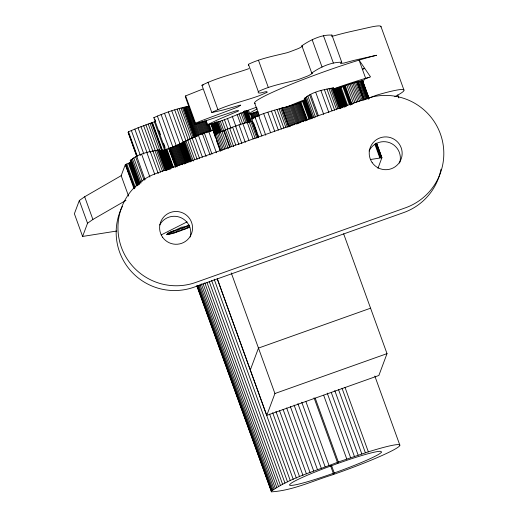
<?xml version="1.0" encoding="UTF-8"?>
<svg xmlns="http://www.w3.org/2000/svg" width="518" height="518" viewBox="0 0 518 518"><rect width="100%" height="100%" fill="white"/><g stroke="black" fill="none" stroke-linecap="round" stroke-linejoin="round"><path stroke-width="0.78" d="M377.952 168.363L381.876 157.731L376.664 143.344M271.29 491.576L271.315 491.213C290.941 477.421 315.261 471.218 337.412 462.328L336.881 463.759L325.026 468.117A48.478 3.885 -19.9 0 0 291.543 482.957L289.53 484.744A48.478 3.885 -19.9 0 0 333.32 473.297L332.783 474.728C312.671 480.866 292.625 490.527 271.516 491.841L197.073 286.551M155.542 121.387L138.047 127.797L128.483 131.74L128.153 132.304L145.092 179.759M258.094 111.61L249.903 114.077L250.447 112.898L252.065 111.623L257.375 108.832M248.925 68.616A10.192 0.816 -19.9 0 1 248.122 68.92C232.724 74.327 216.55 77.784 201.949 85.263L211.817 112.529C226.418 105.05 242.592 101.586 257.99 96.18A10.192 0.816 -19.9 0 0 260.334 95.286L266.44 92.599A10.12 0.809 -19.9 0 0 267.301 92.094C267.178 90.339 260.269 94.069 258.217 92.826L258.307 91.563C270.538 85.593 283.922 83.268 296.943 79.986A10.133 0.809 -19.9 0 0 300.045 78.937L307.265 76.185A10.12 0.809 -19.9 0 0 309.091 75.395L312.464 73.271L311.745 73.051L301.877 45.791C310.243 39.925 322.008 34.324 331.824 35.133M331.876 34.952L341.744 62.218L340.462 63.507L344.12 63.021A96.957 7.776 -19.9 0 1 359.511 59.078L376.586 55.271A72.41 5.808 -19.9 0 0 296.38 82.181A72.41 5.808 -19.9 0 0 255.244 103.49M205.853 121.057L207.226 124.844L218.369 119.483L237.93 111.215A10.192 0.816 -19.9 0 0 238.584 110.768L236.933 110.638A10.12 0.809 -19.9 0 0 235.496 110.988L195.053 124.346L195.493 123.161L200.719 121.018L236.396 107.608A10.192 0.816 -19.9 0 0 238.125 106.837L240.695 105.212A10.12 0.809 -19.9 0 0 240.358 105.122L223.038 110.049L211.817 112.529M311.745 73.051C320.273 67.042 331.287 62.037 341.744 62.218M131.468 162.043L125.311 164.614L121.18 175.68L84.674 196.749L79.312 200.524L74.385 213.733L82.608 236.448L116.699 231.034M82.608 236.448L87.536 223.245L92.897 219.464L125.958 200.388M250.323 369.93L258.476 348.083L370.571 308.197M363.06 82.394L364.128 79.526A4.85 0.388 -19.9 0 1 370.525 76.865L359.071 60.12L365.65 78.296L369.036 77.37M343.628 233.773L387.017 353.632L378.865 375.479L266.77 415.365L274.922 393.518L231.255 272.895M334.24 472.96A48.478 3.885 -19.9 0 0 381.585 451.974L380.497 451.295A48.478 3.885 -19.9 0 0 349.533 459.388L337.801 463.422L338.332 461.991L368.848 451.683A63.021 5.057 -19.9 0 1 398.225 447.105A63.021 5.057 -19.9 0 1 342.139 471.374L333.702 474.391L334.24 472.96L331.488 465.365M130.465 160.735C136.648 154.111 149.773 151.224 159.389 149.98L166.79 170.428M304.532 98.796C310.716 92.172 323.847 89.284 333.456 88.047L340.676 108.081M202.765 89.07L185.625 95.901L185.276 96.536L195.053 124.346M302.473 46.309L299.223 48.135A10.12 0.809 -19.9 0 1 297.397 48.919L290.177 51.677A10.133 0.809 -19.9 0 1 287.069 52.719C274.054 56.009 260.671 58.327 248.439 64.303L248.349 65.559M159.356 151.146C178.419 147.229 194.01 134.402 213.06 130.303L215.54 137.969M332.886 88.461L333.456 88.047M161.156 234.926L187.089 221.879M363.209 69.095L364.633 68.428M258.514 137.652L251.664 118.726C268.68 109.803 288.196 108.113 305.536 100.103M171.931 167.748L153.833 117.644C164.977 112.749 176.625 108.651 188.584 106.332L199.003 135.107M220.933 150.816L214.899 134.156C227.137 129.409 239.335 123.666 252.24 121.335L257.996 137.238M188.688 225.479L173.006 231.119L167.929 233.45L166.33 234.693L174.229 232.97L189.841 227.227L189.018 224.954M369.069 98.336L362.613 80.827L355.581 82.265L333.424 89.206M336.758 88.837L343.512 86.435M252.952 122.423L252.467 122.591L257.951 137.736M274.922 393.518L387.017 353.632M256.798 107.232L256.164 107.427A10.12 0.809 -19.9 0 0 254.001 108.126C238.371 113.572 223.485 121.439 207.226 124.844M370.383 159.531L381.876 157.731M201.949 85.263L203.283 85.036M331.643 36.364L334.252 35.755A96.957 7.776 -19.9 0 1 349.644 31.818L370.15 27.214A72.41 5.808 -19.9 0 1 380.931 26.917M251.664 118.726L252.091 118.751M301.877 45.791L302.234 45.817M153.833 117.644L154.416 117.864M351.871 104.655L344.476 85.917L350.926 104.137M350.621 104.241L343.551 86.241L350.408 105.173M346.503 105.64L339.42 87.633L346.277 106.566M306.921 119.606L300.142 102.376L306.721 120.552M176.56 166.174L169.483 148.174L175.99 166.382M173.141 167.346L166.103 149.326L172.682 167.502M134.693 188.61L125.311 164.614L134.071 188.869M175.738 166.466L168.719 148.439L175.57 167.372M137.607 184.822L129.131 163.066L137.354 185.787M138.183 184.563L129.753 162.807L138.002 185.528M363.753 99.987L356.805 81.915L363.383 100.091M380.905 26.392L403.936 90.002M397.753 94.911L398.847 97.941M362.613 80.827L369.075 98.478M362.328 80.789L368.913 98.964M361.914 80.802L368.492 98.97M361.363 80.86L367.942 99.035M360.683 80.976L366.99 98.394M359.88 81.138L366.459 99.314M358.961 81.352L365.54 99.527M364.51 99.786L357.932 81.611L364.128 99.89M355.581 82.265L362.16 100.44M376.567 143.253L381.87 157.854M376.366 143.208L381.572 157.595M354.273 82.653L360.852 100.822M376.062 143.195L381.274 157.582M375.938 143.978L380.872 157.608M375.44 144.036L380.374 157.666M352.887 83.074L359.466 101.25M374.851 144.14L379.785 157.77M351.444 83.534L358.022 101.709M349.948 84.026L356.526 102.201M348.407 84.538L354.985 102.713M346.84 85.082L353.418 103.257M345.253 85.638L352.104 104.571M342.786 86.5L349.365 104.675M323.504 35.781L333.372 63.047M340.974 87.115L347.552 105.29M340.177 87.387L346.756 105.562M338.675 87.872L345.532 106.799M337.95 88.092L344.807 107.025M337.25 88.306L344.107 107.232M336.583 88.494L343.162 106.669M335.949 88.669L342.806 107.602M335.334 88.824L342.184 107.757M334.751 88.966L341.608 107.893M334.272 89.07L341.122 107.997M333.327 87.995L340.52 107.705M333.042 87.969L340.281 108.139M332.543 87.989L339.944 108.437M331.747 88.073L339.148 108.521M330.588 88.254L337.989 108.702M312.192 39.808L322.06 67.068M329.008 88.565L336.687 109.764M326.955 89.018L334.628 110.217M324.372 89.64L332.044 110.839M320.901 90.54L328.852 112.497M315.766 92.437L323.718 114.394M310.664 94.341L318.337 115.546M309.686 94.859L317.359 116.064M307.828 95.888L315.501 117.094M306.436 96.724L314.115 117.923M305.452 97.378L312.853 117.819M304.811 97.87L312.212 118.311M304.403 98.278L311.804 118.726M304.442 98.776L311.571 118.531M304.26 98.549L311.422 118.389M304.422 100.609L311.001 118.784M303.82 100.868L310.399 119.043M303.205 101.133L309.505 118.551M302.525 101.411L309.104 119.58M300.88 102.078L307.465 120.254M299.398 102.668L305.698 120.085M298.608 102.972L305.186 121.147M297.792 103.283L304.098 120.7M296.956 103.587L303.535 121.762M296.102 103.898L302.408 121.316M295.228 104.209L301.541 121.62M294.308 104.526L300.887 122.701M293.363 104.843L299.669 122.261M292.489 105.135L299.067 123.31M291.595 105.419L298.174 123.595M290.682 105.704L297.267 123.88M289.75 105.989L296.328 124.165M288.694 106.3L295.001 123.718M287.71 106.572L294.289 124.747M286.707 106.844L293.285 125.019M285.683 107.096L292.262 125.272M284.654 107.343L291.233 125.511M283.631 107.556L290.481 126.489M282.543 107.75L289.394 126.677M282.135 107.861L288.986 126.793M281.773 107.958L288.63 126.891M280.633 108.288L287.49 127.221M279.111 108.741L285.962 127.674M374.825 376.029L399.838 445.13M277.078 109.363L283.929 128.296M258.456 60.224L268.324 87.484M274.54 110.166L281.391 129.099M271.471 111.156L278.328 130.089M267.871 112.354L274.721 131.287M248.439 64.303L258.307 91.563M263.727 113.759L270.584 132.692M254.701 103.147L259.356 116.019M257.679 111.985L259.052 115.773M258.611 115.533L265.734 135.224M256.468 111.59L258.113 116.129M255.711 111.869L257.355 116.414M254.824 112.192L256.468 116.738M253.956 112.503L255.601 117.049M255.037 117.152L261.894 136.085M253.101 112.801L255.018 118.104M252.272 113.086L253.917 117.625M251.476 113.351L253.393 118.648M250.725 113.591L252.642 118.894M250.401 113.695L252.318 118.998M253.736 123.297L257.304 133.139M257.847 134.654L258.67 136.927M248.536 110.295L249.903 114.077M247.494 110.399L251.606 121.756M250.79 121.406L256.818 138.066M246.762 110.625L250.602 121.231M246.102 110.833L250.213 122.19M245.454 111.02L249.294 121.62M249.087 121.575L255.115 138.235M244.936 110.904L249.048 122.267M344.982 387.296L368.35 451.845M244.787 110.794L248.899 122.157M244.69 111.48L248.523 122.086M244.133 111.474L247.973 122.073M243.298 111.538L253.14 138.882M242.385 112.451L246.225 123.051M342.022 388.241L365.384 452.771M240.812 112.73L244.651 123.329M242.871 123.647L248.905 140.307M239.063 113.895L242.625 123.744M338.448 389.387L361.81 453.923M237.095 114.342L240.935 124.942M239.025 124.961L245.325 142.379M334.783 390.591L358.145 455.121M232.174 116.084L236.007 126.683M235.586 126.159L241.893 143.577M331.319 392.605L354.403 456.377M232.621 127.214L238.927 144.632M327.24 393.136L350.602 457.672M227.512 118.609L231.073 128.451M229.694 128.276L235.729 144.936M224.281 119.257L227.842 129.099M323.672 395.228L346.756 459M227.305 129.157L233.612 146.575M222.067 120.357L231.514 146.51M207.99 82.226L217.858 109.486M224.113 130.374L230.147 147.034M220.325 121.27L223.886 131.112M223.575 130.581L229.61 147.242M218.732 121.244L222.293 131.093M221.95 131.294L228.25 148.705M217.78 121.821L221.348 131.669M217.152 122.254L220.713 132.096M220.364 131.96L226.392 148.621M216.498 121.801L220.338 132.401M216.608 122.662L220.15 132.602M216.291 122.144L220.105 132.692M215.812 122.164L219.651 132.77M315.248 398.219L338.332 461.991M215.352 122.39L219.192 132.99M218.868 132.576L224.903 149.236M214.763 122.662L218.324 132.504M314.05 397.798L337.801 463.422M214.135 122.941L217.974 133.54M217.469 133.145L223.498 149.806M213.461 123.232L217.301 133.832M212.762 123.524L216.602 134.13M216.142 133.67L222.177 150.33M212.037 123.821L215.876 134.421M211.027 123.355L215.138 134.719M210.904 124.275L220.662 151.146M216.362 140.242L220.202 150.842M209.045 124.139L211.512 130.957M208.34 124.411L210.807 131.229M206.222 120.914L210.062 131.514M330.568 465.708L333.702 474.391M205.439 121.206L209.278 131.805M208.76 131.591L216.44 152.791M204.357 120.746L208.469 132.103M305.898 401.554L328.988 465.326M203.794 121.801L207.634 132.407M202.674 121.341L206.786 132.705M201.826 121.639L205.937 132.996M200.952 121.931L204.791 132.53M204.325 132.945L211.998 154.15M301.754 402.208L325.11 466.737M200.103 122.209L204.215 133.573M199.242 122.488L203.354 133.845M202.396 133.709L210.068 154.914M198.381 122.753L202.493 134.117M197.513 123.019L201.625 134.376M196.652 123.271L200.764 134.628M297.902 403.632L321.264 468.168M195.746 123.524L199.857 134.881M185.625 95.901L195.493 123.161M198.413 135.308L206.093 156.514M187.73 106.546L198.148 135.321M186.894 106.74L197.585 136.273M294.094 405.07L317.456 469.599M186.079 106.915L196.769 136.448M185.295 107.058L195.985 136.59M184.557 107.161L195.247 136.694M194.995 136.707L202.396 157.155M183.819 107.22L194.509 136.752M183.417 107.317L194.379 137.607M182.401 107.589L193.369 137.879M290.339 406.507L313.701 471.037M192.107 137.917L199.508 158.366M181.022 107.977L191.99 138.274M179.15 108.527L190.119 138.824M189.756 138.928L197.157 159.376M286.661 407.944L310.017 472.474M177.15 109.136L188.39 140.19M187.574 139.886L194.703 159.576M174.696 109.907L193.324 161.092M283.068 409.362L306.423 473.899M184.758 141.194L191.887 160.878M183.961 141.582L191.084 161.273M183.67 141.731L190.799 161.422M183.281 142.061L190.404 161.752M171.775 110.839L183.016 141.893M182.783 142.411L189.912 162.102M279.578 410.774L302.933 475.304M182.213 142.761L189.064 161.694M181.585 143.117L188.442 162.05M180.924 143.473L187.775 162.406M180.232 143.823L187.082 162.756M168.382 111.959L180.173 144.522M179.513 144.166L186.363 163.099M275.926 411.402L299.566 476.69M178.839 144.483L185.69 163.41M178.095 144.813L184.945 163.746M177.331 145.15L184.188 164.083M176.567 145.474L183.145 163.649M164.51 113.254L176.295 145.817M272.682 412.742L296.322 478.049M175.79 145.798L182.64 164.73M175.006 146.115L181.585 164.29M174.203 146.432L180.782 164.607M173.407 146.743L179.986 164.918M161.079 114.433L172.87 146.995M269.593 414.07L293.233 479.37M172.598 147.054L179.176 165.223M171.795 147.352L178.373 165.527M170.998 147.636L177.577 165.812M170.228 147.915L177.085 166.848M217.333 278.794L266.77 415.365M217.178 278.671L290.3 480.652M157.368 116.058L169.153 148.621M214.148 279.15L287.542 481.895M154.966 119.38L155.788 121.652M159.078 130.737L160.444 134.525M163.74 143.609L165.106 147.397M164.607 149.806L171.186 167.981M154.37 121.762L164.51 149.78M211.571 280.335L284.965 483.08M163.882 150.032L170.733 168.965M163.183 150.239L170.034 169.172M152.363 122.39L169.367 169.367M152.059 122.488L162.471 151.262M161.881 150.608L168.739 169.535M209.188 281.468L282.582 484.213M151.411 122.714L161.551 150.732M161.266 150.764L168.117 169.697M187.982 225.395L188.805 227.667M160.684 150.9L167.534 169.833M160.198 151.003L167.055 169.936M149.98 123.232L160.12 151.25M186.881 225.848L187.704 228.121M159.253 149.935L166.725 170.403M207.012 282.543L280.406 485.288M158.968 149.909L166.369 170.357M158.476 149.929L165.877 170.37M185.729 226.314L186.551 228.587M157.673 150.013L165.074 170.461M148.174 123.893L157.77 150.395M184.537 226.78L185.36 229.053M204.778 282.789L278.444 486.298M156.52 150.194L163.921 170.642M183.035 226.495L184.13 229.526M145.901 124.741L155.219 150.492M154.94 150.498L162.613 171.704M203.037 283.728L276.709 487.237M181.779 226.968L182.88 229.998M201.256 283.838L275.2 488.105M152.881 150.952L160.561 172.157M180.51 227.434L181.611 230.465M143.622 125.609L152.946 151.36M199.987 284.628L273.931 488.888M179.241 227.888L180.335 230.918M198.957 285.334L272.902 489.601M150.304 151.573L158.249 173.536M177.972 228.334L179.066 231.365M140.987 126.632L150.311 152.383M198.18 285.955L272.118 490.222M197.371 285.735L271.587 490.76M176.988 229.526L177.81 231.799M199.43 291.55L200.252 293.829M223.342 357.614L224.171 359.893M232.142 381.915L232.964 384.188M236.817 394.82L237.639 397.099M240.935 406.209L241.764 408.488M245.059 417.599L246.432 421.399M249.734 430.51L251.107 434.311M253.859 441.899L255.232 445.7M258.527 454.81L259.906 458.605M262.652 466.2L264.025 469.994M267.327 479.111L268.7 482.905M196.821 285.431L271.516 491.841M175.757 229.94L176.58 232.213M138.047 127.797L147.093 152.791M146.834 152.473L154.785 174.436M174.56 230.329L175.382 232.601M173.407 230.698L174.229 232.97M172.3 231.034L173.122 233.307M134.822 129.099L143.868 154.086M171.251 231.345L172.073 233.618M170.273 231.624L171.095 233.896M141.692 154.37L149.922 177.091M169.645 232.627L170.189 234.142M168.823 232.835L169.367 234.35M131.371 130.523L140.417 155.517M168.085 233.003L168.635 234.518M167.444 233.132L167.994 234.648M128.483 131.74L137.257 155.97M128.153 132.304L136.927 156.533M135.619 156.799L144.114 180.277M133.761 157.828L142.256 181.3M132.368 158.657L141.142 182.893M131.384 159.311L140.158 183.547M130.743 159.803L139.517 184.039M130.329 160.217L139.102 184.447M130.368 160.716L138.869 184.194M130.186 160.483L138.727 184.117M130.348 162.548L138.3 184.512M128.458 163.345L136.681 186.066M126.813 164.018L135.315 187.49M125.997 164.342L134.771 188.578M121.18 175.68L128.581 196.128M84.674 196.749L92.897 219.464M79.312 200.524L87.536 223.245M166.906 149.054L173.407 167.256M369.004 151.042A16.485 16.388 20.5 0 1 389.925 142.819A16.485 16.388 20.5 0 1 399.605 163.099M440.993 169.256A58.171 57.854 20.5 0 1 403.651 212.594L194.036 287.179A58.171 57.854 20.5 0 1 122.371 206.436M159.706 224.993A16.485 16.388 20.5 0 1 190.197 236.998M285.619 107.543A72.41 5.808 -19.9 0 1 305.031 99.534M333.456 88.921A72.41 5.808 -19.9 0 1 365.65 78.296M364.452 68.292A72.41 5.808 -19.9 0 1 362.412 69.159M394.742 96.711A72.41 5.808 -19.9 0 0 378.095 94.736A4.85 0.388 -19.9 0 0 373.361 96.387A4.85 0.388 -19.9 0 0 370.713 97.701M365.954 98.776L156.339 173.362A58.171 57.854 20.5 0 0 121.4 247.339A58.171 57.854 20.5 0 0 195.817 282.407L405.426 207.822A58.171 57.854 20.5 0 0 440.371 133.845A58.171 57.854 20.5 0 0 365.954 98.776M372.17 162.626A16.485 16.388 20.5 0 0 400.602 160.327A16.485 16.388 20.5 0 0 384.298 136.953A16.485 16.388 20.5 0 0 372.17 162.626M162.561 237.205A16.485 16.388 20.5 0 0 190.987 234.913A16.485 16.388 20.5 0 0 174.689 211.538A16.485 16.388 20.5 0 0 162.561 237.205"/></g></svg>
